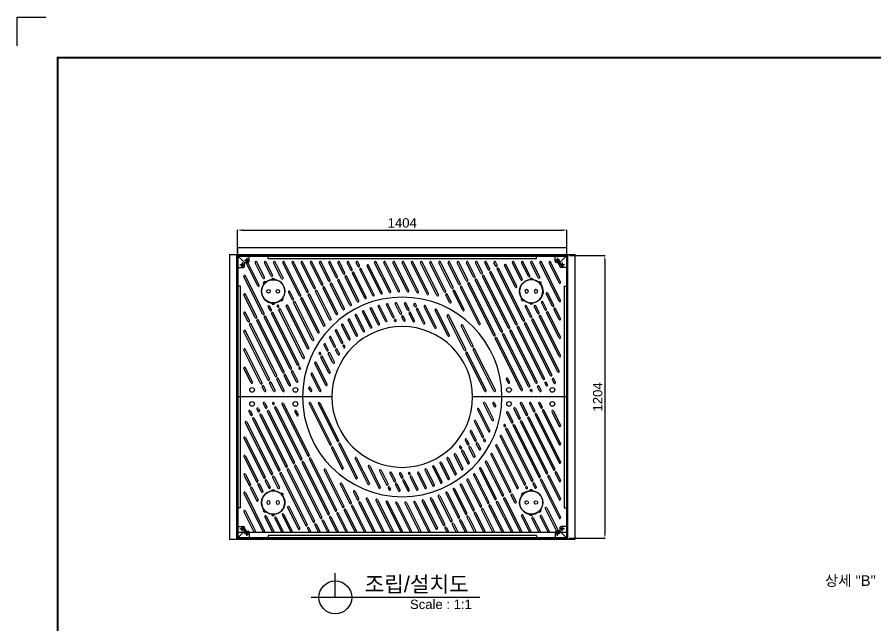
# Model space of a CAD drawing. Header units: millimetres. Extents: x 19555 to 26787, y -43327 to -38213.
# Drawn here: x 19555 to 23215, y -40806 to -38213 of the extents above; entities that cross this region are included whole.
import ezdxf
from ezdxf.enums import TextEntityAlignment as Align

# ---------------------------------------------------------------- set-up
doc = ezdxf.new("R2010")
doc.units = ezdxf.units.MM
for name, color, linetype in [('LAYOUT', 7, 'Continuous'), ('TEXT', 7, 'Continuous'), ('압연강', 40, 'Continuous')]:
    doc.layers.add(name, color=color, linetype=linetype)
doc.styles.get("Standard").update_dxf_attribs({"font": 'arial.ttf'})
doc.dimstyles.new('ISO-25', dxfattribs={"dimtxt": 40, "dimasz": 20, "dimexe": 1.25, "dimexo": 10, "dimgap": 10, "dimtad": 1, "dimdec": 0, "dimtxsty": 'Standard', "dimcen": 2.5, "dimclrd": 3, "dimclre": 3, "dimclrt": 3, "dimadec": 0, "dimazin": 0, "dimtfac": 1, "dimtdec": 0, "dimtmove": 0, "dimatfit": 3, "dimfxl": 1, "dimarcsym": 0})

# ---------------------------------------------------------------- blocks, each defined once
blk = doc.blocks.new('*D39')
at = {"color": 3, "lineweight": -2, "transparency": 16777216}
for p, q in [((20494.7, -39218.8), (20494.7, -39118.8)), ((20514.7, -39120), (21878.7, -39120)), ((21898.7, -39218.8), (21898.7, -39118.8))]:
    blk.add_line(p, q, dxfattribs=at)
at = {"color": 3, "transparency": 16777216}
for points in [[(20514.7, -39116.7), (20514.7, -39123.4), (20494.7, -39120)], [(21878.7, -39116.7), (21878.7, -39123.4), (21898.7, -39120)]]:
    blk.add_solid(points, dxfattribs=at)
at = {"layer": 'Defpoints', "color": 0, "transparency": 16777216}
for p in [(21898.7, -39120), (20494.7, -39228.8), (21898.7, -39228.8)]:
    blk.add_point(p, dxfattribs=at)
at = {"color": 3, "transparency": 16777216, "insert": (21196.7, -39089.6), "char_height": 40, "attachment_point": 5}
blk.add_mtext('1404', dxfattribs=at)
blk = doc.blocks.new('*D40')
at = {"color": 3, "lineweight": -2, "transparency": 16777216}
for p, q in [((21908.7, -39228.8), (22061.6, -39228.8)), ((22060.3, -39248.8), (22060.3, -40412.8)), ((21908.7, -40432.8), (22061.6, -40432.8))]:
    blk.add_line(p, q, dxfattribs=at)
at = {"color": 3, "transparency": 16777216}
for points in [[(22057, -39248.8), (22063.6, -39248.8), (22060.3, -39228.8)], [(22057, -40412.8), (22063.6, -40412.8), (22060.3, -40432.8)]]:
    blk.add_solid(points, dxfattribs=at)
at = {"layer": 'Defpoints', "color": 0, "transparency": 16777216}
for p in [(21898.7, -39228.8), (21898.7, -40432.8), (22060.3, -40432.8)]:
    blk.add_point(p, dxfattribs=at)
at = {"color": 3, "transparency": 16777216, "insert": (22029.9, -39830.8), "char_height": 40, "attachment_point": 5, "rotation": 90}
blk.add_mtext('1204', dxfattribs=at)
blk = doc.blocks.new('A$C2E731E15')
at = {"color": 1}
for p, q in [((-10, 0), (10, 0)), ((0, -10), (0, 10))]:
    blk.add_line(p, q, dxfattribs=at)
blk.add_circle((0, 0), 4.5)
at = {"color": 4}
blk.add_arc((0, 0), 5, 270, 180, dxfattribs=at)
blk = doc.blocks.new('AG1412')
for p, q in [((17298.4, -41782.1), (17298.4, -41182.1)), ((17298.4, -41182.1), (18698.4, -41182.1)), ((18698.4, -41182.1), (18698.4, -41782.1)), ((17698.4, -41782.1), (17298.4, -41782.1)), ((17298.4, -42382.1), (17298.4, -41782.1)), ((18698.4, -41782.1), (18298.4, -41782.1)), ((18698.4, -41782.1), (18698.4, -42382.1)), ((18698.4, -42382.1), (17298.4, -42382.1))]:
    blk.add_line(p, q)
for points in [[(17484.1, -41374, 0.045549), (17491.1, -41366.8), (17487.5, -41363.3, 0.904534), (17416.4, -41293.7), (17412.8, -41290.2, 0.045549), (17405.8, -41297.3), (17409.4, -41300.8, 0.904534), (17480.5, -41370.5)], [(18512.8, -41374, -0.045549), (18505.8, -41366.8), (18509.4, -41363.3, -0.904534), (18580.5, -41293.7), (18584.1, -41290.2, -0.045549), (18591.1, -41297.3), (18587.5, -41300.8, -0.904534), (18516.4, -41370.5)], [(17484.1, -42190.2, -0.045549), (17491.1, -42197.3), (17487.5, -42200.8, -0.904534), (17416.4, -42270.5), (17412.8, -42274, -0.045549), (17405.8, -42266.8), (17409.4, -42263.3, -0.904534), (17480.5, -42193.7)], [(18512.8, -42190.2, 0.045549), (18505.8, -42197.3), (18509.4, -42200.8, 0.904534), (18580.5, -42270.5), (18584.1, -42274, 0.045549), (18591.1, -42266.8), (18587.5, -42263.3, 0.904534), (18516.4, -42193.7)]]:
    blk.add_lwpolyline(points, format="xyb", close=True)
for centre in [(17358.4, -41752.1), (17543.4, -41752.1), (18453.4, -41752.1), (18638.4, -41752.1), (17358.4, -41812.1), (17543.4, -41812.1), (18453.4, -41812.1), (18638.4, -41812.1)]:
    blk.add_circle(centre, 10)
for radius, start, end in [(425, 0, 180), (300, 0, 180), (425, 180, 0), (300, 180, 0)]:
    blk.add_arc((17998.4, -41782.1), radius, start, end)
at = {"layer": '압연강'}
for p, q in [((17388.8, -41306.3), (17339.2, -41207.1)), ((17411.2, -41272.8), (17378.3, -41207.1)), ((17446.2, -41264.5), (17417.4, -41207.1)), ((17490.3, -41274.6), (17456.6, -41207.1)), ((17566.3, -41348.2), (17495.7, -41207.1)), ((17597.6, -41332.5), (17534.8, -41207.1)), ((17628.8, -41316.8), (17574, -41207.1)), ((17660.2, -41301.2), (17613.1, -41207.1)), ((17691.5, -41285.6), (17652.2, -41207.1)), ((17722.8, -41269.9), (17691.4, -41207.1)), ((17754.1, -41254.2), (17730.5, -41207.1)), ((17785.4, -41238.6), (17769.6, -41207.1)), ((17816.7, -41222.9), (17808.8, -41207.1)), ((17949.6, -41332.3), (17887, -41207.1)), ((17987.3, -41329.3), (17926.2, -41207.1)), ((18026.5, -41329.5), (17965.3, -41207.1)), ((18067.6, -41333.4), (18004.4, -41207.1)), ((18110.8, -41341.6), (18043.5, -41207.1)), ((18152.5, -41346.7), (18082.7, -41207.1)), ((18183.8, -41331), (18121.8, -41207.1)), ((18215.1, -41315.4), (18160.9, -41207.1)), ((18246.4, -41299.7), (18200.1, -41207.1)), ((18277.7, -41284.1), (18239.2, -41207.1)), ((18309, -41268.4), (18278.3, -41207.1)), ((18340.3, -41252.8), (18317.5, -41207.1)), ((18371.6, -41237.1), (18356.6, -41207.1)), ((18402.9, -41221.4), (18395.7, -41207.1)), ((18510.2, -41279.5), (18474, -41207.1)), ((18542.2, -41265.2), (18513.1, -41207.1)), ((18584.2, -41271), (18552.3, -41207.1)), ((18673.4, -41371.2), (18591.4, -41207.1)), ((18673.4, -41292.9), (18630.5, -41207.1)), ((18673.4, -41214.7), (18669.6, -41207.1)), ((17382.5, -41309.4), (17332.9, -41210.2)), ((17404.9, -41275.9), (17372.1, -41210.2)), ((17439.9, -41267.6), (17411.2, -41210.2)), ((17484.1, -41277.7), (17450.3, -41210.2)), ((17560, -41351.3), (17489.5, -41210.2)), ((17591.3, -41335.6), (17528.6, -41210.2)), ((17622.6, -41319.9), (17567.7, -41210.2)), ((17653.9, -41304.3), (17606.8, -41210.2)), ((17685.2, -41288.7), (17646, -41210.2)), ((17716.5, -41273), (17685.1, -41210.2)), ((17747.8, -41257.4), (17724.2, -41210.2)), ((17779.1, -41241.7), (17763.4, -41210.2)), ((17810.4, -41226.1), (17802.5, -41210.2)), ((17872.4, -41350.1), (17817.1, -41239.5)), ((17878.7, -41346.9), (17823.4, -41236.4)), ((17907.2, -41341.4), (17848.4, -41223.8)), ((17913.5, -41338.3), (17854.7, -41220.7)), ((17943.4, -41335.4), (17880.8, -41210.2)), ((17981, -41332.4), (17919.9, -41210.2)), ((18020.2, -41332.6), (17959, -41210.2)), ((18061.3, -41336.5), (17998.2, -41210.2)), ((18104.6, -41344.8), (18037.3, -41210.2)), ((18146.2, -41349.8), (18076.4, -41210.2)), ((18177.5, -41334.1), (18115.5, -41210.2)), ((18208.8, -41318.5), (18154.7, -41210.2)), ((18240.1, -41302.8), (18193.8, -41210.2)), ((18271.4, -41287.2), (18232.9, -41210.2)), ((18302.7, -41271.5), (18272.1, -41210.2)), ((18334, -41255.9), (18311.2, -41210.2)), ((18365.4, -41240.2), (18350.3, -41210.2)), ((18396.7, -41224.6), (18389.5, -41210.2)), ((18513.3, -41457.9), (18403.4, -41238)), ((18519.6, -41454.7), (18409.6, -41234.9)), ((18480.6, -41314.3), (18434.7, -41222.3)), ((18486.9, -41311.1), (18440.9, -41219.2)), ((18503.9, -41282.6), (18467.7, -41210.2)), ((18535.9, -41268.3), (18506.9, -41210.2)), ((18578, -41274.2), (18546, -41210.2)), ((18667.2, -41374.3), (18585.1, -41210.2)), ((18667.2, -41296.1), (18624.3, -41210.2)), ((18667.2, -41217.8), (18663.4, -41210.2)), ((17403.5, -41429.6), (17323.4, -41269.5)), ((17409.7, -41426.4), (17329.7, -41266.4)), ((17806.6, -41375), (17754.5, -41270.8)), ((17812.9, -41371.9), (17760.8, -41267.7)), ((17838.9, -41361.3), (17785.8, -41255.1)), ((17845.2, -41358.2), (17792.1, -41252)), ((18425.6, -41501.7), (18315.7, -41281.8)), ((18450.7, -41489.2), (18340.8, -41269.3)), ((18457, -41486), (18347, -41266.2)), ((18482, -41473.5), (18372.1, -41253.6)), ((18488.3, -41470.4), (18378.3, -41250.5)), ((17716.5, -41429.5), (17660.6, -41317.8)), ((17722.8, -41426.4), (17666.9, -41314.6)), ((17745.3, -41408.9), (17691.9, -41302.1)), ((17751.6, -41405.8), (17698.2, -41299)), ((17775.4, -41390.8), (17723.2, -41286.4)), ((17781.7, -41387.7), (17729.5, -41283.3)), ((18324.9, -41472.3), (18246.8, -41316.3)), ((18331.1, -41469.2), (18253.1, -41313.1)), ((18388.1, -41520.5), (18278.1, -41300.6)), ((18394.3, -41517.3), (18284.4, -41297.5)), ((18419.4, -41504.8), (18309.4, -41285)), ((17372.2, -41445.2), (17323.4, -41347.8)), ((17378.4, -41442.1), (17329.7, -41344.6)), ((17528.7, -41366.9), (17513.3, -41336.2)), ((17535, -41363.8), (17519.6, -41333.1)), ((17662.8, -41478.6), (17598, -41349.1)), ((17669, -41475.5), (17604.3, -41345.9)), ((17689, -41452.7), (17629.3, -41333.4)), ((17695.2, -41449.6), (17635.6, -41330.3)), ((18200.4, -41379.9), (18184.2, -41347.6)), ((18206.7, -41376.8), (18190.5, -41344.4)), ((18256.2, -41413.2), (18215.5, -41331.9)), ((18262.4, -41410.1), (18221.8, -41328.8)), ((18638.5, -41395.3), (18612.5, -41343.2)), ((18644.8, -41392.1), (18618.7, -41340.1)), ((17615.1, -41539.7), (17535.4, -41380.4)), ((17621.3, -41536.5), (17541.7, -41377.2)), ((17638.1, -41507.5), (17566.7, -41364.7)), ((17644.4, -41504.4), (17573, -41361.6)), ((17958.4, -41443.7), (17931.4, -41389.8)), ((17964.6, -41440.6), (17937.7, -41386.7)), ((17989.7, -41428.1), (17968.6, -41385.9)), ((17996, -41424.9), (17974.9, -41382.8)), ((18021, -41412.4), (18007.5, -41385.5)), ((18027.3, -41409.3), (18013.8, -41382.4)), ((18052.3, -41396.8), (18048.5, -41389.2)), ((18058.6, -41393.6), (18054.8, -41386.1)), ((18607.2, -41410.9), (18591.9, -41380.4)), ((18613.5, -41407.8), (18598.2, -41377.2)), ((17340.9, -41460.9), (17323.4, -41426)), ((17347.1, -41457.7), (17329.7, -41422.9)), ((17434.8, -41413.9), (17427, -41398.4)), ((17441, -41410.8), (17433.3, -41395.3)), ((17551.4, -41647.2), (17441.5, -41427.3)), ((17557.7, -41644.1), (17447.7, -41424.2)), ((17466.1, -41398.2), (17465, -41396.1)), ((17472.3, -41395.1), (17471.3, -41392.9)), ((17575.1, -41616.3), (17472.8, -41411.7)), ((17581.4, -41613.1), (17479.1, -41408.5)), ((17593.9, -41575.7), (17504.1, -41396)), ((17600.2, -41572.6), (17510.4, -41392.9)), ((17862.6, -41486.8), (17829.1, -41419.9)), ((17868.8, -41483.7), (17835.4, -41416.8)), ((17895.2, -41473.9), (17861.8, -41407)), ((17901.5, -41470.8), (17868.1, -41403.9)), ((17927.1, -41459.4), (17895.9, -41397)), ((17933.3, -41456.2), (17902.1, -41393.8)), ((18045, -41460.4), (18027.7, -41425.8)), ((18051.3, -41457.3), (18034, -41422.7)), ((18088.9, -41469.9), (18059, -41410.2)), ((18095.1, -41466.8), (18065.3, -41407)), ((18137.1, -41488.1), (18092, -41397.8)), ((18143.4, -41485), (18098.2, -41394.7)), ((18193.1, -41521.8), (18138.7, -41413)), ((18199.4, -41518.7), (18144.9, -41409.9)), ((18544.6, -41442.2), (18522, -41397)), ((18550.9, -41439.1), (18528.3, -41393.9)), ((18575.9, -41426.6), (18561.3, -41397.3)), ((18582.2, -41423.4), (18567.6, -41394.2)), ((18667.2, -41530.8), (18613.9, -41424.3)), ((18673.4, -41527.7), (18620.2, -41421.2)), ((18667.2, -41452.6), (18645.2, -41408.7)), ((18673.4, -41449.4), (18651.5, -41405.5)), ((17488.8, -41678.5), (17378.9, -41458.6)), ((17495.1, -41675.4), (17385.1, -41455.5)), ((17520.1, -41662.8), (17410.2, -41443)), ((17526.4, -41659.7), (17416.4, -41439.8)), ((17801.9, -41522), (17768.3, -41454.9)), ((17808.1, -41518.8), (17774.6, -41451.8)), ((17831.4, -41502.8), (17797.8, -41435.6)), ((17837.6, -41499.6), (17804.1, -41432.5)), ((17965.9, -41458.7), (17965.1, -41457.1)), ((17972.1, -41455.6), (17971.4, -41454)), ((18004.2, -41457.1), (17996.4, -41441.5)), ((18010.5, -41454), (18002.7, -41438.3)), ((18262.9, -41583.1), (18190.1, -41437.6)), ((18269.1, -41580), (18196.4, -41434.5)), ((18661.3, -41675.5), (18551.3, -41455.6)), ((18667.5, -41672.4), (18557.6, -41452.5)), ((18667.2, -41609.1), (18582.6, -41440)), ((18673.4, -41606), (18588.9, -41436.8)), ((17432.5, -41706.7), (17329.7, -41501.2)), ((17457.5, -41694.2), (17347.6, -41474.3)), ((17463.8, -41691), (17353.8, -41471.1)), ((17739.3, -41553.3), (17713.4, -41501.5)), ((17745.5, -41550.1), (17719.6, -41498.4)), ((17770.6, -41537.6), (17740.1, -41476.7)), ((17776.8, -41534.5), (17746.4, -41473.6)), ((18294.2, -41567.4), (18250.2, -41479.6)), ((18300.4, -41564.3), (18256.5, -41476.4)), ((18573.6, -41719.3), (18463.7, -41499.5)), ((18598.6, -41706.8), (18488.7, -41486.9)), ((18604.9, -41703.7), (18495, -41483.8)), ((18629.9, -41691.2), (18520, -41471.3)), ((18636.2, -41688), (18526.3, -41468.2)), ((17426.2, -41709.8), (17323.4, -41504.3)), ((17707.9, -41568.9), (17688.2, -41529.5)), ((17714.2, -41565.8), (17694.5, -41526.4)), ((18504.7, -41753.8), (18394.8, -41533.9)), ((18511, -41750.6), (18401.1, -41530.8)), ((18536, -41738.1), (18426.1, -41518.2)), ((18542.3, -41735), (18432.4, -41515.1)), ((18567.3, -41722.5), (18457.4, -41502.6)), ((17676.6, -41584.6), (17665, -41561.2)), ((17682.9, -41581.5), (17671.2, -41558.1)), ((17748, -41570.7), (17746, -41566.7)), ((17754.2, -41567.6), (17752.2, -41563.6)), ((17394.9, -41725.5), (17323.4, -41582.5)), ((17401.2, -41722.3), (17329.7, -41579.4)), ((17645.3, -41600.2), (17643.8, -41597.1)), ((17651.6, -41597.1), (17650, -41594)), ((17691.2, -41676.2), (17658.3, -41610.5)), ((17702.9, -41637.1), (17683.4, -41598)), ((17709.2, -41634), (17689.6, -41594.9)), ((17724.2, -41601.4), (17714.7, -41582.3)), ((17730.4, -41598.2), (17720.9, -41579.2)), ((18349.9, -41757.1), (18269.6, -41596.5)), ((18356.1, -41753.9), (18275.8, -41593.4)), ((18389, -41757.1), (18300.9, -41580.9)), ((18395.2, -41753.9), (18307.1, -41577.7)), ((17671.7, -41731.2), (17625.2, -41638.2)), ((17678, -41728.1), (17631.5, -41635.1)), ((17684.9, -41679.4), (17652, -41613.7)), ((17354.2, -41722.4), (17323.4, -41660.8)), ((17360.5, -41719.2), (17329.7, -41657.7)), ((17547.3, -41717.3), (17526.8, -41676.3)), ((17553.6, -41714.2), (17533.1, -41673.1)), ((17559.2, -41662.7), (17558.1, -41660.6)), ((17565.4, -41659.6), (17564.4, -41657.5)), ((17651.8, -41753.9), (17616.3, -41683.1)), ((17456.1, -41753.9), (17439.2, -41720.1)), ((17489, -41757.1), (17464.2, -41707.6)), ((17495.2, -41753.9), (17470.5, -41704.4)), ((17516.4, -41733.6), (17495.5, -41691.9)), ((17522.6, -41730.5), (17501.8, -41688.8)), ((17645.5, -41757.1), (17610.1, -41686.3)), ((18449.9, -41722.3), (18442.1, -41706.8)), ((18456.1, -41719.2), (18448.4, -41703.6)), ((18618.1, -41730), (18613.2, -41720.2)), ((18645.9, -41723), (18638.2, -41707.7)), ((18652.1, -41719.9), (18644.5, -41704.6)), ((17410.7, -41757.1), (17401.6, -41738.9)), ((17417, -41753.9), (17407.9, -41735.7)), ((17449.8, -41757.1), (17432.9, -41723.2)), ((17606.4, -41757.1), (17600.2, -41744.7)), ((17612.6, -41753.9), (17606.4, -41741.6)), ((18545.5, -41757.1), (18544.3, -41754.7)), ((18551.8, -41753.9), (18550.6, -41751.5)), ((18584.6, -41757.1), (18575.6, -41739)), ((18590.9, -41753.9), (18581.9, -41735.9)), ((18611.8, -41733.2), (18606.9, -41723.4)), ((17385.1, -41831), (17390, -41840.8)), ((17406, -41810.2), (17415, -41828.3)), ((17412.2, -41807.1), (17421.3, -41825.1)), ((17445.1, -41810.2), (17446.3, -41812.6)), ((17451.4, -41807.1), (17452.6, -41809.5)), ((17454.6, -41829.2), (17564.5, -42049)), ((17460.9, -41826), (17570.8, -42045.9)), ((17485.9, -41813.5), (17595.8, -42033.4)), ((17492.2, -41810.4), (17602.1, -42030.2)), ((17601.6, -41810.2), (17689.7, -41986.4)), ((17607.9, -41807.1), (17696, -41983.3)), ((17640.8, -41810.2), (17721.1, -41970.8)), ((17647, -41807.1), (17727.3, -41967.6)), ((18345.1, -41810.2), (18380.5, -41881)), ((18351.4, -41807.1), (18386.8, -41877.9)), ((18384.3, -41810.2), (18390.4, -41822.5)), ((18390.5, -41807.1), (18396.7, -41819.4)), ((18480.5, -41830.5), (18501.4, -41872.2)), ((18501.7, -41810.2), (18526.4, -41859.7)), ((18507.9, -41807.1), (18532.7, -41856.6)), ((18540.8, -41810.2), (18557.7, -41844)), ((18547, -41807.1), (18564, -41840.9)), ((18579.9, -41810.2), (18589, -41828.4)), ((18586.2, -41807.1), (18595.3, -41825.3)), ((17344.8, -41844.3), (17352.4, -41859.6)), ((17351, -41841.1), (17358.7, -41856.4)), ((17378.8, -41834.1), (17383.7, -41843.9)), ((17392, -41860.5), (17501.9, -42080.3)), ((17398.2, -41857.3), (17508.2, -42077.2)), ((17423.3, -41844.8), (17533.2, -42064.7)), ((17429.5, -41841.7), (17539.5, -42061.5)), ((17540.8, -41845), (17548.5, -41860.5)), ((17547, -41841.9), (17554.8, -41857.4)), ((18318.9, -41836.1), (18365.4, -41929)), ((18325.2, -41832.9), (18371.7, -41925.9)), ((18443.3, -41850), (18463.8, -41891)), ((18449.5, -41846.9), (18470.1, -41887.9)), ((18474.3, -41833.7), (18495.1, -41875.4)), ((18564.4, -41857.5), (18667.2, -42063)), ((18570.7, -41854.3), (18673.4, -42059.9)), ((18595.7, -41841.8), (18667.2, -41984.7)), ((18602, -41838.7), (18673.4, -41981.6)), ((18636.4, -41844.9), (18667.2, -41906.5)), ((18642.7, -41841.8), (18673.4, -41903.3)), ((17329.4, -41891.8), (17439.3, -42111.6)), ((17335.6, -41888.6), (17445.6, -42108.5)), ((17360.7, -41876.1), (17470.6, -42096)), ((17366.9, -41873), (17476.9, -42092.9)), ((18305.7, -41887.9), (18338.6, -41953.6)), ((18312, -41884.8), (18344.8, -41950.5)), ((18431.4, -41904.6), (18432.5, -41906.7)), ((18437.7, -41901.4), (18438.8, -41903.5)), ((18470.5, -41904.4), (18580.4, -42124.3)), ((18476.8, -41901.3), (18586.7, -42121.2)), ((18501.8, -41888.8), (18611.7, -42108.6)), ((18508.1, -41885.6), (18618, -42105.5)), ((18533.1, -41873.1), (18643.1, -42093)), ((18539.4, -41870), (18649.3, -42089.9)), ((18287.7, -41930.2), (18307.3, -41969.3)), ((18294, -41927.1), (18313.5, -41966.1)), ((18439.2, -41920.1), (18549.1, -42140)), ((18445.5, -41916.9), (18555.4, -42136.8)), ((17323.4, -41958.2), (17408, -42127.3)), ((17329.7, -41955), (17414.3, -42124.2)), ((18266.5, -41965.9), (18276, -41984.9)), ((18272.7, -41962.8), (18282.2, -41981.8)), ((18345.3, -41967), (18346.8, -41970.2)), ((18351.5, -41963.9), (18353.1, -41967)), ((18415.5, -41951), (18517.8, -42155.6)), ((18421.8, -41947.9), (18524.1, -42152.5)), ((17696.5, -41999.8), (17740.4, -42087.7)), ((17702.7, -41996.7), (17746.6, -42084.6)), ((17727.8, -41984.2), (17800.5, -42129.7)), ((17734, -41981.1), (17806.8, -42126.5)), ((18242.6, -41996.5), (18244.7, -42000.6)), ((18248.9, -41993.4), (18250.9, -41997.4)), ((18251.4, -42014), (18277.3, -42065.8)), ((18257.6, -42010.9), (18283.5, -42062.7)), ((18282.7, -41998.3), (18302.4, -42037.7)), ((18288.9, -41995.2), (18308.6, -42034.6)), ((18314, -41982.7), (18325.7, -42006.1)), ((18320.2, -41979.6), (18331.9, -42002.9)), ((18396.7, -41991.6), (18486.5, -42171.3)), ((18403, -41988.5), (18492.8, -42168.1)), ((17323.4, -42036.4), (17376.7, -42142.9)), ((17329.7, -42033.3), (17383, -42139.8)), ((17602.5, -42046.8), (17712.5, -42266.7)), ((17608.8, -42043.7), (17718.7, -42263.5)), ((17797.5, -42045.5), (17851.9, -42154.3)), ((17803.8, -42042.3), (17858.2, -42151.1)), ((18188.8, -42045.3), (18222.3, -42112.4)), ((18195, -42042.2), (18228.6, -42109.2)), ((18220.1, -42029.6), (18250.5, -42090.6)), ((18226.3, -42026.5), (18256.8, -42087.4)), ((18375.6, -42027.6), (18455.2, -42186.9)), ((18381.8, -42024.5), (18461.5, -42183.8)), ((17539.9, -42078.1), (17649.9, -42298)), ((17546.2, -42075), (17656.1, -42294.8)), ((17571.2, -42062.4), (17681.2, -42282.3)), ((17577.5, -42059.3), (17687.4, -42279.2)), ((17853.5, -42079.1), (17898.6, -42169.4)), ((17859.8, -42076), (17904.9, -42166.3)), ((18128.1, -42080.4), (18161.5, -42147.3)), ((18134.3, -42077.3), (18167.8, -42144.2)), ((18159.2, -42064.5), (18192.8, -42131.7)), ((18165.5, -42061.4), (18199.1, -42128.5)), ((18334.1, -42085.5), (18398.9, -42215.1)), ((18352.5, -42059.8), (18423.9, -42202.6)), ((18358.8, -42056.6), (18430.2, -42199.4)), ((17323.4, -42114.7), (17345.4, -42158.6)), ((17329.7, -42111.6), (17351.7, -42155.5)), ((17452.3, -42121.9), (17474.9, -42167.2)), ((17477.3, -42109.4), (17587.3, -42329.3)), ((17483.6, -42106.3), (17593.5, -42326.1)), ((17508.6, -42093.7), (17618.6, -42313.6)), ((17514.9, -42090.6), (17624.8, -42310.5)), ((17665.7, -42094.9), (17743.8, -42251)), ((17672, -42091.8), (17750, -42247.9)), ((17901.7, -42097.4), (17931.6, -42157.1)), ((17908, -42094.2), (17937.9, -42154)), ((17945.6, -42106.8), (17962.9, -42141.4)), ((17951.9, -42103.7), (17969.2, -42138.3)), ((17986.4, -42110.1), (17994.2, -42125.8)), ((17992.7, -42107), (18000.5, -42122.7)), ((18024.7, -42108.6), (18025.5, -42110.1)), ((18031, -42105.4), (18031.8, -42107)), ((18032.2, -42123.6), (18059.2, -42177.4)), ((18038.5, -42120.4), (18065.4, -42174.3)), ((18063.5, -42107.9), (18094.7, -42170.3)), ((18069.8, -42104.8), (18101, -42167.2)), ((18095.4, -42093.4), (18128.8, -42160.2)), ((18101.7, -42090.2), (18135.1, -42157.1)), ((18301.7, -42114.6), (18361.3, -42233.9)), ((18307.9, -42111.4), (18367.6, -42230.7)), ((18327.8, -42088.7), (18392.6, -42218.2)), ((18618.5, -42122.1), (18667.2, -42219.5)), ((18624.7, -42118.9), (18673.4, -42216.4)), ((18649.8, -42106.4), (18667.2, -42141.3)), ((18656, -42103.3), (18673.4, -42138.1)), ((17383.4, -42156.4), (17398.7, -42186.9)), ((17389.7, -42153.2), (17404.9, -42183.8)), ((17414.7, -42140.7), (17429.3, -42169.9)), ((17421, -42137.6), (17435.6, -42166.8)), ((17446, -42125.1), (17468.6, -42170.3)), ((17734.4, -42154.1), (17775.1, -42235.4)), ((17740.7, -42151), (17781.3, -42232.2)), ((17969.6, -42154.9), (17983.1, -42181.8)), ((17975.9, -42151.7), (17989.3, -42178.6)), ((18000.9, -42139.2), (18022, -42181.4)), ((18007.2, -42136.1), (18028.3, -42178.2)), ((18245.3, -42158.3), (18298.7, -42265.2)), ((18251.5, -42155.2), (18305, -42262)), ((18274.1, -42137.7), (18330, -42249.5)), ((18280.4, -42134.6), (18336.3, -42246.4)), ((18555.8, -42153.4), (18563.6, -42168.9)), ((18562.1, -42150.2), (18569.9, -42165.7)), ((18587.2, -42137.7), (18667.2, -42297.8)), ((18593.4, -42134.6), (18673.4, -42294.6)), ((17323.4, -42193), (17405.5, -42357.1)), ((17329.7, -42189.8), (17411.8, -42353.9)), ((17352.1, -42172), (17378.1, -42224.1)), ((17358.4, -42168.9), (17384.4, -42221)), ((17790.2, -42187.3), (17806.4, -42219.7)), ((17796.5, -42184.2), (17812.7, -42216.6)), ((17938.3, -42170.5), (17942.1, -42178.1)), ((17944.6, -42167.4), (17948.4, -42175)), ((18184, -42192.3), (18236.1, -42296.5)), ((18190.2, -42189.1), (18242.3, -42293.3)), ((18215.2, -42176.4), (18267.4, -42280.8)), ((18221.5, -42173.3), (18273.7, -42277.7)), ((18468.2, -42197.2), (18483.6, -42228)), ((18524.5, -42169), (18525.6, -42171.2)), ((18530.8, -42165.9), (18531.9, -42168.1)), ((17813.1, -42233.1), (17875.1, -42357.1)), ((17819.4, -42230), (17881.3, -42353.9)), ((17844.4, -42217.5), (17914.2, -42357.1)), ((17850.7, -42214.3), (17920.5, -42353.9)), ((17886.1, -42222.5), (17953.3, -42357.1)), ((17892.3, -42219.4), (17959.6, -42353.9)), ((17929.3, -42230.8), (17992.5, -42357.1)), ((17935.6, -42227.7), (17998.7, -42353.9)), ((17976.7, -42231.5), (18037.9, -42353.9)), ((18015.9, -42231.7), (18077, -42353.9)), ((18047.2, -42231.8), (18109.9, -42357.1)), ((18053.5, -42228.7), (18116.1, -42353.9)), ((18083.4, -42225.9), (18142.2, -42343.4)), ((18089.6, -42222.7), (18148.4, -42340.3)), ((18118.2, -42217.2), (18173.5, -42327.8)), ((18124.4, -42214.1), (18179.7, -42324.7)), ((18151.7, -42206), (18204.8, -42312.1)), ((18158, -42202.8), (18211, -42309)), ((18399.3, -42231.6), (18462, -42357.1)), ((18405.6, -42228.5), (18468.3, -42353.9)), ((18430.6, -42216), (18501.2, -42357.1)), ((18436.9, -42212.8), (18507.4, -42353.9)), ((18461.9, -42200.3), (18477.3, -42231.1)), ((17329.7, -42268.1), (17372.6, -42353.9)), ((17510, -42253), (17556, -42344.9)), ((17516.2, -42249.9), (17562.2, -42341.8)), ((17750.5, -42264.4), (17796.8, -42357.1)), ((17756.8, -42261.3), (17803.1, -42353.9)), ((17781.8, -42248.8), (17835.9, -42357.1)), ((17788.1, -42245.6), (17842.2, -42353.9)), ((17970.4, -42234.7), (18031.6, -42357.1)), ((18009.6, -42234.9), (18070.7, -42357.1)), ((18336.7, -42262.9), (18383.8, -42357.1)), ((18343, -42259.8), (18390, -42353.9)), ((18368, -42247.3), (18422.9, -42357.1)), ((18374.3, -42244.2), (18429.2, -42353.9)), ((18608.1, -42257.9), (18657.7, -42357.1)), ((18614.4, -42254.7), (18664, -42353.9)), ((17323.4, -42271.2), (17366.4, -42357.1)), ((17412.6, -42293.1), (17444.6, -42357.1)), ((17418.9, -42290), (17450.9, -42353.9)), ((17454.7, -42299), (17483.8, -42357.1)), ((17461, -42295.8), (17490, -42353.9)), ((17486.7, -42284.6), (17522.9, -42357.1)), ((17492.9, -42281.5), (17529.2, -42353.9)), ((17687.9, -42295.7), (17718.5, -42357.1)), ((17694.1, -42292.6), (17724.8, -42353.9)), ((17719.2, -42280.1), (17757.7, -42357.1)), ((17725.4, -42277), (17763.9, -42353.9)), ((18249.1, -42306.8), (18272.6, -42353.9)), ((18274.1, -42294.2), (18305.5, -42357.1)), ((18280.4, -42291.1), (18311.8, -42353.9)), ((18305.4, -42278.6), (18344.6, -42357.1)), ((18311.7, -42275.5), (18350.9, -42353.9)), ((18506.6, -42289.6), (18540.3, -42357.1)), ((18512.8, -42286.4), (18546.6, -42353.9)), ((18550.7, -42299.6), (18579.4, -42357.1)), ((18557, -42296.5), (18585.7, -42353.9)), ((18585.7, -42291.3), (18618.6, -42357.1)), ((18592, -42288.2), (18624.8, -42353.9)), ((17594, -42342.7), (17601.2, -42357.1)), ((17600.2, -42339.6), (17607.4, -42353.9)), ((17625.3, -42327), (17640.3, -42357.1)), ((17631.5, -42323.9), (17646.5, -42353.9)), ((17656.6, -42311.4), (17679.4, -42357.1)), ((17662.8, -42308.3), (17685.7, -42353.9)), ((18180.2, -42341.2), (18188.1, -42357.1)), ((18186.4, -42338.1), (18194.4, -42353.9)), ((18211.5, -42325.5), (18227.3, -42357.1)), ((18217.8, -42322.4), (18233.5, -42353.9)), ((18242.8, -42309.9), (18266.4, -42357.1)), ((17323.4, -42349.5), (17327.2, -42357.1)), ((17329.7, -42346.3), (17333.5, -42353.9))]:
    blk.add_line(p, q, dxfattribs=at)
for centre, start, end in [((17336.1, -41208.6), 26.5651, 206.5651), ((17375.2, -41208.6), 26.5651, 206.5651), ((17414.3, -41208.6), 26.5651, 206.5651), ((17453.4, -41208.6), 26.5651, 206.5651), ((17492.6, -41208.6), 26.5651, 206.5651), ((17531.7, -41208.6), 26.5651, 206.5651), ((17570.8, -41208.6), 26.5651, 206.5651), ((17610, -41208.6), 26.5651, 206.5651), ((17649.1, -41208.6), 26.5651, 206.5651), ((17688.2, -41208.6), 26.5651, 206.5651), ((17727.4, -41208.6), 26.5651, 206.5651), ((17766.5, -41208.6), 26.5651, 206.5651), ((17805.6, -41208.6), 26.5651, 206.5651), ((17882.9, -41206.6), 187.4038, 206.5651), ((17883.9, -41208.6), 26.5651, 206.5651), ((17923, -41208.6), 26.5651, 206.5651), ((17962.2, -41208.6), 26.5651, 206.5651), ((18001.3, -41208.6), 26.5651, 206.5651), ((18040.4, -41208.6), 26.5651, 206.5651), ((18079.5, -41208.6), 26.5651, 206.5651), ((18118.7, -41208.6), 26.5651, 206.5651), ((18157.8, -41208.6), 26.5651, 206.5651), ((18196.9, -41208.6), 26.5651, 206.5651), ((18236.1, -41208.6), 26.5651, 206.5651), ((18275.2, -41208.6), 26.5651, 206.5651), ((18314.3, -41208.6), 26.5651, 206.5651), ((18353.5, -41208.6), 26.5651, 206.5651), ((18392.6, -41208.6), 26.5651, 206.5651), ((18470.9, -41208.6), 26.5651, 206.5651), ((18510, -41208.6), 26.5651, 206.5651), ((18549.1, -41208.6), 26.5651, 206.5651), ((18588.3, -41208.6), 26.5651, 206.5651), ((18627.4, -41208.6), 26.5651, 206.5651), ((18666.5, -41208.6), 26.5651, 206.5651), ((17782.3, -41240.2), 206.5651, 26.5651), ((17813.6, -41224.5), 206.5651, 26.5651), ((17820.3, -41237.9), 26.5651, 206.5651), ((17851.6, -41222.3), 26.5651, 206.5651), ((18368.5, -41238.7), 206.5651, 26.5651), ((18399.8, -41223), 206.5651, 26.5651), ((18406.5, -41236.4), 26.5651, 206.5651), ((18437.8, -41220.8), 26.5651, 206.5651), ((18670.3, -41216.2), 206.5651, 26.5651), ((17326.6, -41267.9), 26.5651, 206.5651), ((17408.1, -41274.4), 206.5651, 26.5651), ((17443, -41266.1), 206.5651, 26.5651), ((17487.2, -41276.1), 206.5651, 26.5651), ((17719.7, -41271.5), 206.5651, 26.5651), ((17726.4, -41284.9), 26.5651, 206.5651), ((17751, -41255.8), 206.5651, 26.5651), ((17757.7, -41269.2), 26.5651, 206.5651), ((17789, -41253.6), 26.5651, 206.5651), ((18305.9, -41270), 206.5651, 26.5651), ((18312.6, -41283.4), 26.5651, 206.5651), ((18337.2, -41254.3), 206.5651, 26.5651), ((18343.9, -41267.7), 26.5651, 206.5651), ((18375.2, -41252.1), 26.5651, 206.5651), ((18507.1, -41281.1), 206.5651, 26.5651), ((18539, -41266.7), 206.5651, 26.5651), ((18581.1, -41272.6), 206.5651, 26.5651), ((17385.7, -41307.8), 206.5651, 26.5651), ((17625.7, -41318.4), 206.5651, 26.5651), ((17657, -41302.8), 206.5651, 26.5651), ((17663.8, -41316.2), 26.5651, 206.5651), ((17688.3, -41287.1), 206.5651, 26.5651), ((17695.1, -41300.5), 26.5651, 206.5651), ((18212, -41316.9), 206.5651, 26.5651), ((18243.3, -41301.3), 206.5651, 26.5651), ((18250, -41314.7), 26.5651, 206.5651), ((18274.6, -41285.6), 206.5651, 26.5651), ((18281.3, -41299), 26.5651, 206.5651), ((18483.8, -41312.7), 206.5651, 26.5651), ((18670.3, -41294.5), 206.5651, 26.5651), ((17326.6, -41346.2), 26.5651, 206.5651), ((17516.4, -41334.6), 26.5651, 206.5651), ((17563.1, -41349.7), 206.5651, 26.5651), ((17594.4, -41334.1), 206.5651, 26.5651), ((17601.1, -41347.5), 26.5651, 206.5651), ((17632.4, -41331.8), 26.5651, 206.5651), ((17875.6, -41348.5), 206.5651, 26.5651), ((17910.4, -41339.8), 206.5651, 26.5651), ((17946.5, -41333.9), 206.5651, 26.5651), ((17984.1, -41330.8), 206.5651, 26.5651), ((18023.4, -41331), 206.5651, 26.5651), ((18064.4, -41334.9), 206.5651, 26.5651), ((18107.7, -41343.2), 206.5651, 26.5651), ((18149.3, -41348.2), 206.5651, 26.5651), ((18180.7, -41332.6), 206.5651, 26.5651), ((18187.4, -41346), 26.5651, 206.5651), ((18218.7, -41330.3), 26.5651, 206.5651), ((18615.6, -41341.6), 26.5651, 206.5651), ((17468.1, -41394.5), 26.5651, 206.5651), ((17507.2, -41394.4), 26.5651, 206.5651), ((17531.8, -41365.4), 206.5651, 26.5651), ((17538.5, -41378.8), 26.5651, 206.5651), ((17569.8, -41363.1), 26.5651, 206.5651), ((17778.6, -41389.3), 206.5651, 26.5651), ((17809.8, -41373.4), 206.5651, 26.5651), ((17842, -41359.7), 206.5651, 26.5651), ((17899, -41395.4), 26.5651, 206.5651), ((17934.6, -41388.3), 26.5651, 206.5651), ((17971.7, -41384.3), 26.5651, 206.5651), ((18010.7, -41383.9), 26.5651, 206.5651), ((18051.6, -41387.6), 26.5651, 206.5651), ((18203.6, -41378.4), 206.5651, 26.5651), ((18525.1, -41395.4), 26.5651, 206.5651), ((18564.4, -41395.8), 26.5651, 206.5651), ((18595.1, -41378.8), 26.5651, 206.5651), ((18641.7, -41393.7), 206.5651, 26.5651), ((18670.3, -41372.7), 206.5651, 26.5651), ((17326.6, -41424.5), 26.5651, 206.5651), ((17406.6, -41428), 206.5651, 26.5651), ((17430.2, -41396.8), 26.5651, 206.5651), ((17437.9, -41412.3), 206.5651, 26.5651), ((17444.6, -41425.8), 26.5651, 206.5651), ((17469.2, -41396.7), 206.5651, 26.5651), ((17475.9, -41410.1), 26.5651, 206.5651), ((17719.6, -41428), 206.5651, 26.5651), ((17748.5, -41407.4), 206.5651, 26.5651), ((17832.2, -41418.4), 26.5651, 206.5651), ((17864.9, -41405.5), 26.5651, 206.5651), ((17992.8, -41426.5), 206.5651, 26.5651), ((18024.1, -41410.8), 206.5651, 26.5651), ((18030.8, -41424.3), 26.5651, 206.5651), ((18055.4, -41395.2), 206.5651, 26.5651), ((18062.1, -41408.6), 26.5651, 206.5651), ((18095.1, -41396.3), 26.5651, 206.5651), ((18141.8, -41411.4), 26.5651, 206.5651), ((18259.3, -41411.6), 206.5651, 26.5651), ((18579, -41425), 206.5651, 26.5651), ((18610.3, -41409.3), 206.5651, 26.5651), ((18617.1, -41422.8), 26.5651, 206.5651), ((18648.4, -41407.1), 26.5651, 206.5651), ((17344, -41459.3), 206.5651, 26.5651), ((17375.3, -41443.6), 206.5651, 26.5651), ((17382, -41457.1), 26.5651, 206.5651), ((17413.3, -41441.4), 26.5651, 206.5651), ((17692.1, -41451.1), 206.5651, 26.5651), ((17771.5, -41453.3), 26.5651, 206.5651), ((17800.9, -41434), 26.5651, 206.5651), ((17930.2, -41457.8), 206.5651, 26.5651), ((17961.5, -41442.1), 206.5651, 26.5651), ((17968.2, -41455.6), 26.5651, 206.5651), ((17969, -41457.1), 206.5651, 26.5651), ((17999.5, -41439.9), 26.5651, 206.5651), ((18007.4, -41455.6), 206.5651, 26.5651), ((18048.1, -41458.9), 206.5651, 26.5651), ((18193.3, -41436), 26.5651, 206.5651), ((18516.4, -41456.3), 206.5651, 26.5651), ((18547.7, -41440.7), 206.5651, 26.5651), ((18554.4, -41454.1), 26.5651, 206.5651), ((18585.8, -41438.4), 26.5651, 206.5651), ((18670.3, -41451), 206.5651, 26.5651), ((17326.6, -41502.7), 26.5651, 206.5651), ((17350.7, -41472.7), 26.5651, 206.5651), ((17665.9, -41477), 206.5651, 26.5651), ((17716.5, -41499.9), 26.5651, 206.5651), ((17743.2, -41475.1), 26.5651, 206.5651), ((17834.5, -41501.2), 206.5651, 26.5651), ((17865.7, -41485.3), 206.5651, 26.5651), ((17898.3, -41472.3), 206.5651, 26.5651), ((18092, -41468.3), 206.5651, 26.5651), ((18140.3, -41486.6), 206.5651, 26.5651), ((18253.4, -41478), 26.5651, 206.5651), ((18328, -41470.8), 206.5651, 26.5651), ((18422.5, -41503.3), 206.5651, 26.5651), ((18453.8, -41487.6), 206.5651, 26.5651), ((18460.5, -41501), 26.5651, 206.5651), ((18485.1, -41472), 206.5651, 26.5651), ((18491.8, -41485.4), 26.5651, 206.5651), ((18523.1, -41469.7), 26.5651, 206.5651), ((17618.2, -41538.1), 206.5651, 26.5651), ((17641.2, -41505.9), 206.5651, 26.5651), ((17691.4, -41528), 26.5651, 206.5651), ((17773.7, -41536.1), 206.5651, 26.5651), ((17805, -41520.4), 206.5651, 26.5651), ((18196.2, -41520.2), 206.5651, 26.5651), ((18391.2, -41518.9), 206.5651, 26.5651), ((18397.9, -41532.3), 26.5651, 206.5651), ((18429.2, -41516.7), 26.5651, 206.5651), ((18670.3, -41529.3), 206.5651, 26.5651), ((17597.1, -41574.1), 206.5651, 26.5651), ((17668.1, -41559.6), 26.5651, 206.5651), ((17711.1, -41567.4), 206.5651, 26.5651), ((17742.4, -41551.7), 206.5651, 26.5651), ((17749.1, -41565.1), 26.5651, 206.5651), ((17751.1, -41569.2), 206.5651, 26.5651), ((18297.3, -41565.9), 206.5651, 26.5651), ((17326.6, -41581), 26.5651, 206.5651), ((17646.9, -41595.5), 26.5651, 206.5651), ((17648.5, -41598.7), 206.5651, 26.5651), ((17655.2, -41612.1), 26.5651, 206.5651), ((17679.8, -41583), 206.5651, 26.5651), ((17686.5, -41596.4), 26.5651, 206.5651), ((17717.8, -41580.8), 26.5651, 206.5651), ((17727.3, -41599.8), 206.5651, 26.5651), ((18266, -41581.5), 206.5651, 26.5651), ((18272.7, -41594.9), 26.5651, 206.5651), ((18304, -41579.3), 26.5651, 206.5651), ((18670.3, -41607.5), 206.5651, 26.5651), ((17554.6, -41645.6), 206.5651, 26.5651), ((17578.2, -41614.7), 206.5651, 26.5651), ((17628.3, -41636.7), 26.5651, 206.5651), ((17706, -41635.5), 206.5651, 26.5651), ((17326.6, -41659.2), 26.5651, 206.5651), ((17491.9, -41676.9), 206.5651, 26.5651), ((17523.2, -41661.3), 206.5651, 26.5651), ((17530, -41674.7), 26.5651, 206.5651), ((17561.3, -41659), 26.5651, 206.5651), ((17562.3, -41661.1), 206.5651, 26.5651), ((17613.2, -41684.7), 26.5651, 206.5651), ((17688, -41677.8), 206.5651, 26.5651), ((18664.4, -41673.9), 206.5651, 26.5651), ((17357.4, -41720.8), 206.5651, 26.5651), ((17429.3, -41708.2), 206.5651, 26.5651), ((17436, -41721.7), 26.5651, 206.5651), ((17460.6, -41692.6), 206.5651, 26.5651), ((17467.3, -41706), 26.5651, 206.5651), ((17498.7, -41690.3), 26.5651, 206.5651), ((17550.5, -41715.7), 206.5651, 26.5651), ((18445.2, -41705.2), 26.5651, 206.5651), ((18453, -41720.7), 206.5651, 26.5651), ((18570.5, -41720.9), 206.5651, 26.5651), ((18601.8, -41705.2), 206.5651, 26.5651), ((18610, -41721.8), 26.5651, 206.5651), ((18633.1, -41689.6), 206.5651, 26.5651), ((18641.4, -41706.1), 26.5651, 206.5651), ((18649, -41721.4), 206.5651, 26.5651), ((17398, -41723.9), 206.5651, 26.5651), ((17404.7, -41737.3), 26.5651, 206.5651), ((17413.8, -41755.5), 206.5651, 26.5651), ((17453, -41755.5), 206.5651, 26.5651), ((17492.1, -41755.5), 206.5651, 26.5651), ((17519.5, -41732), 206.5651, 26.5651), ((17603.3, -41743.2), 26.5651, 206.5651), ((17609.5, -41755.5), 206.5651, 26.5651), ((17648.6, -41755.5), 206.5651, 26.5651), ((17674.8, -41729.6), 206.5651, 26.5651), ((18353, -41755.5), 206.5651, 26.5651), ((18392.1, -41755.5), 206.5651, 26.5651), ((18507.9, -41752.2), 206.5651, 26.5651), ((18539.2, -41736.6), 206.5651, 26.5651), ((18547.4, -41753.1), 26.5651, 206.5651), ((18548.6, -41755.5), 206.5651, 26.5651), ((18578.7, -41737.4), 26.5651, 206.5651), ((18587.8, -41755.5), 206.5651, 26.5651), ((18615, -41731.6), 206.5651, 26.5651), ((17381.9, -41832.5), 26.5651, 206.5651), ((17409.1, -41808.6), 26.5651, 206.5651), ((17418.1, -41826.7), 206.5651, 26.5651), ((17448.2, -41808.6), 26.5651, 206.5651), ((17449.4, -41811), 206.5651, 26.5651), ((17457.7, -41827.6), 26.5651, 206.5651), ((17489, -41811.9), 26.5651, 206.5651), ((17604.8, -41808.6), 26.5651, 206.5651), ((17643.9, -41808.6), 26.5651, 206.5651), ((18322.1, -41834.5), 26.5651, 206.5651), ((18348.3, -41808.6), 26.5651, 206.5651), ((18387.4, -41808.6), 26.5651, 206.5651), ((18393.6, -41821), 206.5651, 26.5651), ((18477.4, -41832.1), 26.5651, 206.5651), ((18504.8, -41808.6), 26.5651, 206.5651), ((18543.9, -41808.6), 26.5651, 206.5651), ((18583, -41808.6), 26.5651, 206.5651), ((18592.1, -41826.8), 206.5651, 26.5651), ((17347.9, -41842.7), 26.5651, 206.5651), ((17355.5, -41858), 206.5651, 26.5651), ((17386.8, -41842.3), 206.5651, 26.5651), ((17395.1, -41858.9), 26.5651, 206.5651), ((17426.4, -41843.2), 26.5651, 206.5651), ((17543.9, -41843.4), 26.5651, 206.5651), ((17551.7, -41858.9), 206.5651, 26.5651), ((18446.4, -41848.4), 26.5651, 206.5651), ((18529.5, -41858.1), 206.5651, 26.5651), ((18536.2, -41871.6), 26.5651, 206.5651), ((18560.8, -41842.5), 206.5651, 26.5651), ((18567.6, -41855.9), 26.5651, 206.5651), ((18598.9, -41840.2), 26.5651, 206.5651), ((18639.5, -41843.3), 26.5651, 206.5651), ((17332.5, -41890.2), 26.5651, 206.5651), ((17363.8, -41874.5), 26.5651, 206.5651), ((18308.9, -41886.3), 26.5651, 206.5651), ((18383.7, -41879.4), 206.5651, 26.5651), ((18434.6, -41903), 26.5651, 206.5651), ((18435.6, -41905.1), 206.5651, 26.5651), ((18466.9, -41889.4), 206.5651, 26.5651), ((18473.6, -41902.9), 26.5651, 206.5651), ((18498.2, -41873.8), 206.5651, 26.5651), ((18504.9, -41887.2), 26.5651, 206.5651), ((18670.3, -41904.9), 206.5651, 26.5651), ((18290.9, -41928.6), 26.5651, 206.5651), ((18368.6, -41927.5), 206.5651, 26.5651), ((18442.3, -41918.5), 26.5651, 206.5651), ((17326.6, -41956.6), 26.5651, 206.5651), ((17724.2, -41969.2), 206.5651, 26.5651), ((18269.6, -41964.3), 26.5651, 206.5651), ((18310.4, -41967.7), 206.5651, 26.5651), ((18317.1, -41981.1), 26.5651, 206.5651), ((18341.7, -41952.1), 206.5651, 26.5651), ((18348.4, -41965.5), 26.5651, 206.5651), ((18350, -41968.6), 206.5651, 26.5651), ((18418.7, -41949.4), 26.5651, 206.5651), ((17692.9, -41984.9), 206.5651, 26.5651), ((17699.6, -41998.3), 26.5651, 206.5651), ((17730.9, -41982.6), 26.5651, 206.5651), ((18245.8, -41995), 26.5651, 206.5651), ((18247.8, -41999), 206.5651, 26.5651), ((18254.5, -42012.4), 26.5651, 206.5651), ((18279.1, -41983.4), 206.5651, 26.5651), ((18285.8, -41996.8), 26.5651, 206.5651), ((18328.8, -42004.5), 206.5651, 26.5651), ((18399.8, -41990), 26.5651, 206.5651), ((18670.3, -41983.2), 206.5651, 26.5651), ((17326.6, -42034.9), 26.5651, 206.5651), ((17567.7, -42047.5), 206.5651, 26.5651), ((17599, -42031.8), 206.5651, 26.5651), ((17605.7, -42045.2), 26.5651, 206.5651), ((17800.7, -42043.9), 26.5651, 206.5651), ((18191.9, -42043.7), 26.5651, 206.5651), ((18223.2, -42028.1), 26.5651, 206.5651), ((18305.5, -42036.2), 206.5651, 26.5651), ((18378.7, -42026), 26.5651, 206.5651), ((17505, -42078.8), 206.5651, 26.5651), ((17536.4, -42063.1), 206.5651, 26.5651), ((17543.1, -42076.5), 26.5651, 206.5651), ((17574.4, -42060.9), 26.5651, 206.5651), ((17743.5, -42086.1), 206.5651, 26.5651), ((17856.6, -42077.6), 26.5651, 206.5651), ((18131.2, -42078.9), 26.5651, 206.5651), ((18162.4, -42062.9), 26.5651, 206.5651), ((18253.7, -42089), 206.5651, 26.5651), ((18280.4, -42064.2), 206.5651, 26.5651), ((18331, -42087.1), 26.5651, 206.5651), ((18355.7, -42058.2), 26.5651, 206.5651), ((18670.3, -42061.4), 206.5651, 26.5651), ((17326.6, -42113.1), 26.5651, 206.5651), ((17411.1, -42125.7), 206.5651, 26.5651), ((17442.4, -42110.1), 206.5651, 26.5651), ((17449.1, -42123.5), 26.5651, 206.5651), ((17473.7, -42094.4), 206.5651, 26.5651), ((17480.5, -42107.8), 26.5651, 206.5651), ((17511.8, -42092.2), 26.5651, 206.5651), ((17668.9, -42093.4), 26.5651, 206.5651), ((17904.9, -42095.8), 26.5651, 206.5651), ((17948.7, -42105.3), 26.5651, 206.5651), ((17989.5, -42108.6), 26.5651, 206.5651), ((17997.4, -42124.2), 206.5651, 26.5651), ((18027.9, -42107), 26.5651, 206.5651), ((18028.7, -42108.6), 206.5651, 26.5651), ((18035.4, -42122), 26.5651, 206.5651), ((18066.7, -42106.3), 26.5651, 206.5651), ((18098.5, -42091.8), 26.5651, 206.5651), ((18225.4, -42110.8), 206.5651, 26.5651), ((18304.8, -42113), 26.5651, 206.5651), ((18583.6, -42122.7), 206.5651, 26.5651), ((18614.9, -42107.1), 206.5651, 26.5651), ((18621.6, -42120.5), 26.5651, 206.5651), ((18646.2, -42091.4), 206.5651, 26.5651), ((18652.9, -42104.8), 26.5651, 206.5651), ((17348.5, -42157), 206.5651, 26.5651), ((17379.8, -42141.4), 206.5651, 26.5651), ((17386.5, -42154.8), 26.5651, 206.5651), ((17417.8, -42139.1), 26.5651, 206.5651), ((17737.6, -42152.5), 26.5651, 206.5651), ((17803.6, -42128.1), 206.5651, 26.5651), ((17855.1, -42152.7), 206.5651, 26.5651), ((17934.7, -42155.5), 206.5651, 26.5651), ((17966, -42139.9), 206.5651, 26.5651), ((17972.8, -42153.3), 26.5651, 206.5651), ((18004.1, -42137.6), 26.5651, 206.5651), ((18132, -42158.7), 206.5651, 26.5651), ((18164.6, -42145.8), 206.5651, 26.5651), ((18195.9, -42130.1), 206.5651, 26.5651), ((18248.4, -42156.8), 26.5651, 206.5651), ((18277.2, -42136.2), 26.5651, 206.5651), ((18521, -42154), 206.5651, 26.5651), ((18552.3, -42138.4), 206.5651, 26.5651), ((18559, -42151.8), 26.5651, 206.5651), ((18590.3, -42136.1), 26.5651, 206.5651), ((18670.3, -42139.7), 206.5651, 26.5651), ((17326.6, -42191.4), 26.5651, 206.5651), ((17355.2, -42170.4), 26.5651, 206.5651), ((17401.8, -42185.3), 206.5651, 26.5651), ((17432.5, -42168.4), 206.5651, 26.5651), ((17471.8, -42168.7), 206.5651, 26.5651), ((17793.3, -42185.8), 26.5651, 206.5651), ((17901.8, -42167.9), 206.5651, 26.5651), ((17941.5, -42168.9), 26.5651, 206.5651), ((17945.2, -42176.5), 206.5651, 26.5651), ((17986.2, -42180.2), 206.5651, 26.5651), ((18025.1, -42179.8), 206.5651, 26.5651), ((18062.3, -42175.9), 206.5651, 26.5651), ((18097.9, -42168.7), 206.5651, 26.5651), ((18187.1, -42190.7), 26.5651, 206.5651), ((18218.3, -42174.9), 26.5651, 206.5651), ((18458.4, -42185.3), 206.5651, 26.5651), ((18465.1, -42198.8), 26.5651, 206.5651), ((18489.7, -42169.7), 206.5651, 26.5651), ((18527.7, -42167.5), 26.5651, 206.5651), ((18528.8, -42169.6), 206.5651, 26.5651), ((18566.7, -42167.3), 206.5651, 26.5651), ((17381.3, -42222.5), 206.5651, 26.5651), ((17778.2, -42233.8), 206.5651, 26.5651), ((17809.5, -42218.1), 206.5651, 26.5651), ((17816.2, -42231.6), 26.5651, 206.5651), ((17847.5, -42215.9), 26.5651, 206.5651), ((17889.2, -42220.9), 26.5651, 206.5651), ((17932.5, -42229.2), 26.5651, 206.5651), ((17973.5, -42233.1), 26.5651, 206.5651), ((18012.8, -42233.3), 26.5651, 206.5651), ((18050.4, -42230.3), 26.5651, 206.5651), ((18086.5, -42224.3), 26.5651, 206.5651), ((18121.3, -42215.6), 26.5651, 206.5651), ((18154.8, -42204.4), 26.5651, 206.5651), ((18364.4, -42232.3), 206.5651, 26.5651), ((18395.7, -42216.6), 206.5651, 26.5651), ((18402.5, -42230.1), 26.5651, 206.5651), ((18427, -42201), 206.5651, 26.5651), ((18433.8, -42214.4), 26.5651, 206.5651), ((18480.4, -42229.5), 206.5651, 26.5651), ((18670.3, -42217.9), 206.5651, 26.5651), ((17326.6, -42269.7), 26.5651, 206.5651), ((17513.1, -42251.4), 26.5651, 206.5651), ((17715.6, -42265.1), 206.5651, 26.5651), ((17746.9, -42249.4), 206.5651, 26.5651), ((17753.6, -42262.9), 26.5651, 206.5651), ((17784.9, -42247.2), 26.5651, 206.5651), ((18301.8, -42263.6), 206.5651, 26.5651), ((18333.1, -42248), 206.5651, 26.5651), ((18339.8, -42261.4), 26.5651, 206.5651), ((18371.1, -42245.7), 26.5651, 206.5651), ((18611.2, -42256.3), 26.5651, 206.5651), ((17415.8, -42291.5), 26.5651, 206.5651), ((17457.8, -42297.4), 26.5651, 206.5651), ((17489.8, -42283.1), 26.5651, 206.5651), ((17653, -42296.4), 206.5651, 26.5651), ((17659.7, -42309.8), 26.5651, 206.5651), ((17684.3, -42280.8), 206.5651, 26.5651), ((17691, -42294.2), 26.5651, 206.5651), ((17722.3, -42278.5), 26.5651, 206.5651), ((18239.2, -42294.9), 206.5651, 26.5651), ((18245.9, -42308.3), 26.5651, 206.5651), ((18270.5, -42279.3), 206.5651, 26.5651), ((18277.2, -42292.7), 26.5651, 206.5651), ((18308.5, -42277), 26.5651, 206.5651), ((18509.7, -42288), 26.5651, 206.5651), ((18553.8, -42298.1), 26.5651, 206.5651), ((18588.8, -42289.8), 26.5651, 206.5651), ((18670.3, -42296.2), 206.5651, 26.5651), ((17559.1, -42343.4), 206.5651, 26.5651), ((17590.4, -42327.7), 206.5651, 26.5651), ((17597.1, -42341.1), 26.5651, 206.5651), ((17621.7, -42312.1), 206.5651, 26.5651), ((17628.4, -42325.5), 26.5651, 206.5651), ((18145.3, -42341.9), 206.5651, 26.5651), ((18176.6, -42326.2), 206.5651, 26.5651), ((18183.3, -42339.6), 26.5651, 206.5651), ((18207.9, -42310.6), 206.5651, 26.5651), ((18214.6, -42324), 26.5651, 206.5651), ((17326.6, -42347.9), 26.5651, 206.5651), ((17330.4, -42355.5), 206.5651, 26.5651), ((17369.5, -42355.5), 206.5651, 26.5651), ((17408.6, -42355.5), 206.5651, 26.5651), ((17447.8, -42355.5), 206.5651, 26.5651), ((17486.9, -42355.5), 206.5651, 26.5651), ((17526, -42355.5), 206.5651, 26.5651), ((17604.3, -42355.5), 206.5651, 26.5651), ((17643.4, -42355.5), 206.5651, 26.5651), ((17682.5, -42355.5), 206.5651, 26.5651), ((17721.7, -42355.5), 206.5651, 26.5651), ((17760.8, -42355.5), 206.5651, 26.5651), ((17799.9, -42355.5), 206.5651, 26.5651), ((17839.1, -42355.5), 206.5651, 26.5651), ((17878.2, -42355.5), 206.5651, 26.5651), ((17917.3, -42355.5), 206.5651, 26.5651), ((17956.5, -42355.5), 206.5651, 26.5651), ((17995.6, -42355.5), 206.5651, 26.5651), ((18034.7, -42355.5), 206.5651, 26.5651), ((18073.9, -42355.5), 206.5651, 26.5651), ((18113, -42355.5), 206.5651, 26.5651), ((18114, -42357.5), 7.4038, 26.5651), ((18191.3, -42355.5), 206.5651, 26.5651), ((18230.4, -42355.5), 206.5651, 26.5651), ((18269.5, -42355.5), 206.5651, 26.5651), ((18308.6, -42355.5), 206.5651, 26.5651), ((18347.8, -42355.5), 206.5651, 26.5651), ((18386.9, -42355.5), 206.5651, 26.5651), ((18426, -42355.5), 206.5651, 26.5651), ((18465.2, -42355.5), 206.5651, 26.5651), ((18504.3, -42355.5), 206.5651, 26.5651), ((18543.4, -42355.5), 206.5651, 26.5651), ((18582.6, -42355.5), 206.5651, 26.5651), ((18621.7, -42355.5), 206.5651, 26.5651), ((18660.8, -42355.5), 206.5651, 26.5651)]:
    blk.add_arc(centre, 3.5, start, end, dxfattribs=at)
blk = doc.blocks.new('A$C6562381F')
for p, q in [((4.5, 54.5), (-4.5, 54.5)), ((-4.5, 49.3), (-4.5, 54.5)), ((4.5, 49.3), (4.5, 54.5)), ((-4.5, -54.5), (-4.5, -49.3)), ((4.5, -54.5), (-4.5, -54.5)), ((4.5, -54.5), (4.5, -49.3))]:
    blk.add_line(p, q)
for centre, radius in [((0, 0), 49.5), ((-20, 0), 7.5), ((20, 0), 7.5)]:
    blk.add_circle(centre, radius)

msp = doc.modelspace()

# ---------------------------------------------------------------- linework, layer by layer
for p, q in [((19555.5, -38213.2), (19677.2, -38213.2)), ((19555.5, -38334.9), (19555.5, -38213.2)), ((20494.7, -39194.3), (20494.7, -40437.3)), ((20494.7, -39194.3), (21898.7, -39194.3)), ((21898.7, -40437.3), (21898.7, -39194.3)), ((20460.2, -39224.3), (20460.2, -40437.3)), ((20460.2, -39224.3), (21933.2, -39224.3)), ((20490.2, -39224.3), (20490.2, -40437.3)), ((20494.7, -39228.8), (21898.7, -39228.8)), ((20494.7, -39228.8), (20524.7, -39258.8)), ((20544.7, -39253.8), (20544.7, -39228.8)), ((20624.7, -39240.8), (20624.7, -39228.8)), ((21768.7, -39240.8), (21768.7, -39228.8)), ((21848.7, -39253.8), (21848.7, -39228.8)), ((21898.7, -39228.8), (21868.7, -39258.8)), ((21903.2, -40437.3), (21903.2, -39224.3)), ((21933.2, -40437.3), (21933.2, -39224.3)), ((20524.7, -39273.8), (20524.7, -39258.8)), ((20524.7, -39258.8), (20539.7, -39258.8)), ((20624.7, -39240.8), (21768.7, -39240.8)), ((21868.7, -39258.8), (21853.7, -39258.8)), ((21868.7, -39273.8), (21868.7, -39258.8)), ((20494.7, -39278.8), (20519.7, -39278.8)), ((21898.7, -39278.8), (21873.7, -39278.8)), ((20506.7, -39358.8), (20494.7, -39358.8)), ((20506.7, -40302.8), (20506.7, -39358.8)), ((21886.7, -39358.8), (21886.7, -40302.8)), ((21886.7, -39358.8), (21898.7, -39358.8)), ((20506.7, -40302.8), (20494.7, -40302.8)), ((21886.7, -40302.8), (21898.7, -40302.8)), ((20494.7, -40382.8), (20519.7, -40382.8)), ((20494.7, -40432.8), (20524.7, -40402.8)), ((20524.7, -40387.8), (20524.7, -40402.8)), ((20524.7, -40402.8), (20539.7, -40402.8)), ((21868.7, -40402.8), (21853.7, -40402.8)), ((21868.7, -40387.8), (21868.7, -40402.8)), ((21898.7, -40432.8), (21868.7, -40402.8)), ((21898.7, -40382.8), (21873.7, -40382.8)), ((20460.2, -40437.3), (21933.2, -40437.3)), ((20494.7, -40407.3), (21898.7, -40407.3)), ((20494.7, -40432.8), (21898.7, -40432.8)), ((20544.7, -40407.8), (20544.7, -40432.8)), ((21768.7, -40420.8), (20624.7, -40420.8)), ((20624.7, -40420.8), (20624.7, -40432.8)), ((21768.7, -40420.8), (21768.7, -40432.8)), ((21848.7, -40407.8), (21848.7, -40432.8)), ((20911.4, -40684.7), (20911.4, -40581.5)), ((21527.8, -40684.7), (20808.1, -40684.7))]:
    msp.add_line(p, q)
msp.add_circle((20911.4, -40684.7), 70)
for centre, start, end in [((20539.7, -39253.8), 270, 0), ((21853.7, -39253.8), 180, 270), ((20519.7, -39273.8), 270, 0), ((21873.7, -39273.8), 180, 270), ((20519.7, -40387.8), 0, 90), ((20539.7, -40407.8), 0, 90), ((21853.7, -40407.8), 90, 180), ((21873.7, -40387.8), 90, 180)]:
    msp.add_arc(centre, 5, start, end)
at = {"layer": 'LAYOUT', "const_width": 8.61}
msp.add_lwpolyline([(19727.6, -43154.7), (26614.8, -43154.7), (26614.8, -38385.3), (19727.6, -38385.3)], close=True, dxfattribs=at)

# ---------------------------------------------------------------- block references
for name, p in [('AG1412', (3198.3, 1951.3)), ('A$C6562381F', (21746.7, -40280.8)), ('A$C2E731E15', (20514.7, -40392.8)), ('A$C2E731E15', (20534.7, -40412.8))]:
    msp.add_blockref(name, p)
for name, p, rotation in [('A$C2E731E15', (20514.7, -39268.8), 269.9999999999999), ('A$C2E731E15', (20534.7, -39248.8), 269.9999999999999), ('A$C2E731E15', (21858.7, -39248.8), 180), ('A$C2E731E15', (21878.7, -39268.8), 180), ('A$C6562381F', (20646.7, -39380.8), 180), ('A$C2E731E15', (21858.7, -40412.8), 90), ('A$C2E731E15', (21878.7, -40392.8), 90)]:
    msp.add_blockref(name, p, dxfattribs=dict(rotation=rotation))
at = {"xscale": -1, "rotation": 180}
msp.add_blockref('A$C6562381F', (21746.7, -39380.8), dxfattribs=at)
at = {"xscale": -1}
msp.add_blockref('A$C6562381F', (20646.7, -40280.8), dxfattribs=at)

# ---------------------------------------------------------------- texts
at = {"color": 4}
msp.add_text('상세 "B"', height=45, dxfattribs=at).set_placement((22998.4, -40635.6))
at = {"layer": 'TEXT'}
msp.add_text('조립/설치도', height=66.55, dxfattribs=at).set_placement((21258.3, -40661.8), align=Align.CENTER)
msp.add_text('Scale : 1:1', height=39.93, dxfattribs=at).set_placement((21229.7, -40734.2))

# ---------------------------------------------------------------- dimensions: what is measured, and where the dimension line sits
dim = msp.add_linear_dim(base=(21898.7, -39120), p1=(20494.7, -39228.8), p2=(21898.7, -39228.8), dimstyle='ISO-25')
dim.commit()
dim.dimension.update_dxf_attribs({"geometry": '*D39', "text_midpoint": (21196.7, -39089.6)})
dim = msp.add_linear_dim(base=(22060.3, -40432.8), p1=(21898.7, -39228.8), p2=(21898.7, -40432.8), angle=90, dimstyle='ISO-25')
dim.commit()
dim.dimension.update_dxf_attribs({"geometry": '*D40', "text_midpoint": (22029.9, -39830.8)})

doc.saveas('drawing.dxf')
